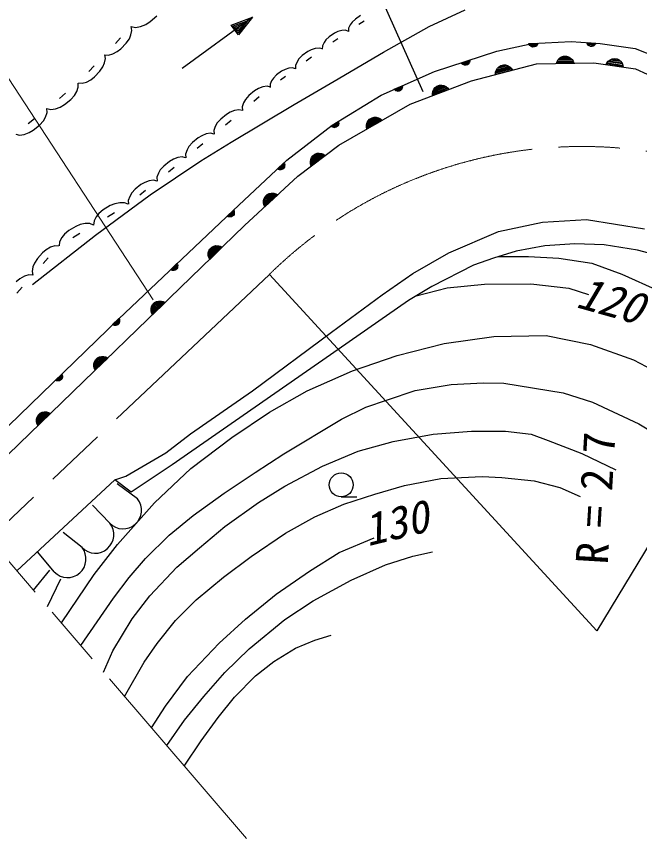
# Model space of a CAD drawing. Units: millimetres, scale not verified. Extents: x 40000 to 680000, y 20000 to 380000.
# Drawn here: x 275498 to 311032, y 265278 to 312311 of the extents above; entities that cross this region are included whole.
import ezdxf
from ezdxf.enums import TextEntityAlignment as Align

# ---------------------------------------------------------------- set-up
doc = ezdxf.new("R2010")
doc.units = ezdxf.units.MM
doc.header["$LTSCALE"] = 1000
doc.linetypes.add('CHAIN', pattern=[18.5, 12, -1.5, 3.5, -1.5])
for name, color, linetype, lineweight in [('M-BGD', 7, 'Continuous', 25), ('M-BMK', 2, 'CHAIN', 13), ('M-STR-HTXT', 7, 'Continuous', 13)]:
    doc.layers.add(name, color=color, linetype=linetype, lineweight=lineweight)
doc.styles.add('ＭＳ ゴシック', font='')
doc.styles.get('ＭＳ ゴシック').set_extended_font_data('MS Gothic')

msp = doc.modelspace()

# ---------------------------------------------------------------- linework, layer by layer
at = {"layer": 'M-BGD'}
for p, q in [((291213, 324793), (298670, 308031)), ((283131, 312018), (283509, 312344)), ((295124, 312365), (294826, 312164)), ((299038, 311739), (301080, 312695)), ((282579, 311739), (282872, 311859)), ((282872, 311859), (283131, 312018)), ((288964, 312278), (284956, 309347)), ((287750, 311823), (288964, 312278)), ((287849, 311772), (288682, 312071)), ((287948, 311720), (288521, 311953)), ((288521, 311953), (288125, 311478)), ((288682, 312071), (288144, 311368)), ((288964, 312278), (288162, 311258)), ((294528, 311833), (294439, 311643)), ((294637, 311993), (294528, 311833)), ((294826, 312164), (294637, 311993)), ((295027, 311866), (295325, 312067)), ((282024, 311267), (282078, 311517)), ((282078, 311517), (282040, 311734)), ((282048, 311742), (282292, 311689)), ((282292, 311689), (282579, 311739)), ((288162, 311258), (287750, 311823)), ((288144, 311368), (287849, 311772)), ((288125, 311478), (287948, 311720)), ((288048, 311669), (288279, 311776)), ((288107, 311589), (288048, 311669)), ((288279, 311776), (288107, 311589)), ((293633, 311360), (293334, 311159)), ((293832, 311451), (293633, 311360)), ((294051, 311512), (293832, 311451)), ((294260, 311523), (294051, 311512)), ((294430, 311464), (294260, 311523)), ((294439, 311643), (294430, 311464)), ((296433, 310274), (299038, 311739)), ((281438, 311093), (281137, 310772)), ((281759, 310792), (281937, 311046)), ((281937, 311046), (282024, 311267)), ((293146, 310988), (293037, 310828)), ((293334, 311159), (293146, 310988)), ((293535, 310861), (293834, 311062)), ((304908, 310778), (307141, 310893)), ((307141, 310893), (308788, 310781)), ((281245, 310309), (281458, 310471)), ((281458, 310471), (281759, 310792)), ((292311, 310420), (292106, 310315)), ((292540, 310494), (292311, 310420)), ((292760, 310515), (292540, 310494)), ((292942, 310461), (292760, 310515)), ((292948, 310638), (292939, 310458)), ((293037, 310828), (292948, 310638)), ((302904, 310331), (304908, 310778)), ((304723, 310768), (305222, 310794)), ((304746, 310709), (304723, 310768)), ((305204, 310753), (304745, 310729)), ((304778, 310661), (304746, 310709)), ((304767, 310690), (305186, 310712)), ((304831, 310614), (304778, 310661)), ((305158, 310671), (304799, 310652)), ((304882, 310586), (304831, 310614)), ((304841, 310614), (305120, 310629)), ((304943, 310569), (304882, 310586)), ((305062, 310596), (304902, 310587)), ((305023, 310574), (304943, 310569)), ((305082, 310597), (305023, 310574)), ((305130, 310629), (305082, 310597)), ((305177, 310682), (305130, 310629)), ((305205, 310733), (305177, 310682)), ((305222, 310794), (305205, 310733)), ((308053, 310771), (308037, 310832)), ((308037, 310832), (308535, 310798)), ((308079, 310719), (308053, 310771)), ((308512, 310760), (308054, 310791)), ((308071, 310750), (308490, 310721)), ((308126, 310666), (308079, 310719)), ((308457, 310683), (308098, 310708)), ((308173, 310632), (308126, 310666)), ((308136, 310665), (308415, 310646)), ((308232, 310608), (308173, 310632)), ((308353, 310620), (308193, 310631)), ((308312, 310603), (308232, 310608)), ((308373, 310619), (308312, 310603)), ((308425, 310646), (308373, 310619)), ((308478, 310692), (308425, 310646)), ((308511, 310740), (308478, 310692)), ((308535, 310798), (308511, 310740)), ((308788, 310781), (310782, 310494)), ((310782, 310494), (312999, 309601)), ((280573, 309915), (280535, 310132)), ((280535, 310132), (280754, 310107)), ((280754, 310107), (281000, 310177)), ((281000, 310177), (281245, 310309)), ((291800, 310090), (291609, 309901)), ((292106, 310315), (291800, 310090)), ((292026, 309784), (292331, 310010)), ((293608, 308624), (296433, 310274)), ((299340, 309176), (302904, 310331)), ((306387, 309851), (306486, 309952)), ((306486, 309952), (306585, 310013)), ((306585, 310013), (306704, 310055)), ((306585, 309994), (306985, 309999)), ((306704, 310055), (306864, 310058)), ((306864, 310058), (306984, 310019)), ((306984, 310019), (307085, 309961)), ((307085, 309961), (307186, 309863)), ((279933, 309491), (279632, 309170)), ((280432, 309444), (280519, 309665)), ((280519, 309665), (280573, 309915)), ((291416, 309523), (291415, 309333)), ((291501, 309728), (291416, 309523)), ((291609, 309901), (291501, 309728)), ((300873, 309673), (301349, 309827)), ((300911, 309622), (300873, 309673)), ((301342, 309783), (300905, 309641)), ((300955, 309584), (300911, 309622)), ((300936, 309609), (301335, 309738)), ((301018, 309552), (300955, 309584)), ((301319, 309691), (300977, 309580)), ((301074, 309538), (301018, 309552)), ((301027, 309555), (301293, 309641)), ((301138, 309538), (301074, 309538)), ((301246, 309594), (301093, 309545)), ((301214, 309563), (301138, 309538)), ((301265, 309600), (301214, 309563)), ((301303, 309644), (301265, 309600)), ((301335, 309707), (301303, 309644)), ((301348, 309764), (301335, 309707)), ((301349, 309827), (301348, 309764)), ((301444, 308647), (305152, 309612)), ((303513, 309495), (302932, 309344)), ((303009, 309447), (303115, 309515)), ((303014, 309427), (303401, 309528)), ((303115, 309515), (303270, 309556)), ((303270, 309556), (303396, 309547)), ((303396, 309547), (303507, 309514)), ((303507, 309514), (303629, 309443)), ((305152, 309612), (308428, 309661)), ((306291, 309629), (306329, 309750)), ((307290, 309644), (306291, 309629)), ((306329, 309750), (306387, 309851)), ((307249, 309704), (306330, 309690)), ((306349, 309750), (307228, 309763)), ((307207, 309823), (306368, 309810)), ((306427, 309871), (307146, 309882)), ((307085, 309941), (306486, 309932)), ((307186, 309863), (307248, 309764)), ((307248, 309764), (307290, 309644)), ((308428, 309661), (310796, 309319)), ((309118, 309561), (309175, 309674)), ((310107, 309418), (309118, 309561)), ((310076, 309483), (309166, 309615)), ((309175, 309674), (309248, 309765)), ((309194, 309671), (310065, 309546)), ((310053, 309608), (309223, 309728)), ((309248, 309765), (309361, 309849)), ((309291, 309779), (310003, 309676)), ((309952, 309744), (309359, 309829)), ((309361, 309849), (309469, 309894)), ((309466, 309874), (309862, 309817)), ((309469, 309894), (309593, 309917)), ((309593, 309917), (309752, 309894)), ((309752, 309894), (309865, 309837)), ((309865, 309837), (309955, 309763)), ((309955, 309763), (310039, 309650)), ((310039, 309650), (310084, 309543)), ((310084, 309543), (310107, 309418)), ((279953, 308869), (280254, 309190)), ((280254, 309190), (280432, 309444)), ((290622, 309195), (290333, 308982)), ((290817, 309295), (290622, 309195)), ((291034, 309365), (290817, 309295)), ((291242, 309385), (291034, 309365)), ((291415, 309333), (291242, 309385)), ((296300, 307830), (299340, 309176)), ((303781, 309255), (302815, 309004)), ((302815, 309004), (302823, 309130)), ((302823, 309130), (302856, 309241)), ((303728, 309303), (302838, 309072)), ((302842, 309135), (303693, 309356)), ((303659, 309409), (302847, 309198)), ((302856, 309241), (302927, 309363)), ((302889, 309271), (303586, 309452)), ((302927, 309363), (303009, 309447)), ((303629, 309443), (303713, 309361)), ((303713, 309361), (303781, 309255)), ((310796, 309319), (313974, 307885)), ((279249, 308505), (279495, 308575)), ((279495, 308575), (279740, 308707)), ((279740, 308707), (279953, 308869)), ((290050, 308639), (289969, 308445)), ((290152, 308803), (290050, 308639)), ((290333, 308982), (290152, 308803)), ((290547, 308692), (290836, 308906)), ((291333, 307299), (293608, 308624)), ((297955, 307307), (301444, 308647)), ((278931, 308032), (279021, 308284)), ((279021, 308284), (279011, 308514)), ((279030, 308529), (279249, 308505)), ((289080, 308072), (288757, 307804)), ((289300, 308201), (289080, 308072)), ((289548, 308297), (289300, 308201)), ((289789, 308335), (289548, 308297)), ((289993, 308286), (289789, 308335)), ((289969, 308445), (289968, 308265)), ((297046, 308160), (297503, 308362)), ((297088, 308114), (297046, 308160)), ((297500, 308318), (297080, 308132)), ((297136, 308080), (297088, 308114)), ((297115, 308103), (297498, 308273)), ((297202, 308054), (297136, 308080)), ((297487, 308224), (297158, 308079)), ((297211, 308059), (297467, 308172)), ((297424, 308120), (297278, 308055)), ((297396, 308086), (297323, 308053)), ((297442, 308128), (297396, 308086)), ((297476, 308176), (297442, 308128)), ((297501, 308242), (297476, 308176)), ((297509, 308300), (297501, 308242)), ((297503, 308362), (297509, 308300)), ((300166, 308156), (299233, 307798)), ((300027, 308295), (299243, 307994)), ((299246, 307931), (300067, 308246)), ((299248, 308039), (299305, 308168)), ((300107, 308197), (299249, 307868)), ((299278, 308072), (299949, 308330)), ((299305, 308168), (299377, 308260)), ((299872, 308364), (299312, 308149)), ((299377, 308260), (299475, 308340)), ((299384, 308241), (299757, 308384)), ((299475, 308340), (299624, 308397)), ((299624, 308397), (299750, 308403)), ((299750, 308403), (299865, 308383)), ((299865, 308383), (299994, 308325)), ((299994, 308325), (300086, 308253)), ((300086, 308253), (300166, 308156)), ((278300, 307932), (277944, 307641)), ((278591, 307576), (278811, 307815)), ((278811, 307815), (278931, 308032)), ((288757, 307804), (288558, 307584)), ((289026, 307481), (289348, 307750)), ((293508, 306110), (296300, 307830)), ((297260, 308047), (297202, 308054)), ((297323, 308053), (297260, 308047)), ((299228, 307924), (299248, 308039)), ((299233, 307798), (299228, 307924)), ((277721, 307043), (277993, 307146)), ((277993, 307146), (278235, 307285)), ((278235, 307285), (278591, 307576)), ((287733, 305149), (291333, 307299)), ((288451, 307385), (288370, 307154)), ((288370, 307154), (288380, 306944)), ((288558, 307584), (288451, 307385)), ((293874, 304970), (297955, 307307)), ((277152, 306577), (277242, 306829)), ((277242, 306829), (277233, 307059)), ((277233, 307059), (277456, 307004)), ((277456, 307004), (277721, 307043)), ((287467, 306730), (287144, 306462)), ((287687, 306859), (287467, 306730)), ((287934, 306956), (287687, 306859)), ((288176, 306993), (287934, 306956)), ((288380, 306944), (288176, 306993)), ((276521, 306477), (276166, 306186)), ((276812, 306121), (277032, 306360)), ((277032, 306360), (277152, 306577)), ((286945, 306242), (286838, 306043)), ((287144, 306462), (286945, 306242)), ((287413, 306139), (287735, 306408)), ((293434, 306064), (293859, 306326)), ((293863, 306282), (293472, 306041)), ((293510, 306017), (293867, 306237)), ((293862, 306188), (293556, 305999)), ((293874, 306207), (293858, 306138)), ((293859, 306326), (293873, 306265)), ((293873, 306265), (293874, 306207)), ((295458, 306131), (295495, 306267)), ((296189, 306503), (295461, 306086)), ((295473, 306024), (296236, 306461)), ((296348, 306387), (295481, 305890)), ((295483, 306168), (296107, 306525)), ((296283, 306419), (295486, 305962)), ((295495, 306267), (295552, 306369)), ((296026, 306548), (295505, 306250)), ((295552, 306369), (295636, 306463)), ((295562, 306351), (295909, 306550)), ((295636, 306463), (295775, 306542)), ((295775, 306542), (295899, 306567)), ((295899, 306567), (296016, 306565)), ((296016, 306565), (296152, 306528)), ((296152, 306528), (296254, 306471)), ((296254, 306471), (296348, 306387)), ((276214, 305691), (276457, 305830)), ((276457, 305830), (276812, 306121)), ((286838, 306043), (286757, 305812)), ((286757, 305812), (286767, 305602)), ((290916, 304116), (293508, 306110)), ((293482, 306024), (293434, 306064)), ((293534, 305997), (293482, 306024)), ((293603, 305981), (293534, 305997)), ((293661, 305981), (293603, 305981)), ((293611, 305986), (293849, 306133)), ((293722, 305996), (293661, 305981)), ((293814, 306076), (293678, 305992)), ((293790, 306038), (293722, 305996)), ((293831, 306086), (293790, 306038)), ((293858, 306138), (293831, 306086)), ((295456, 306014), (295458, 306131)), ((295481, 305890), (295456, 306014)), ((275454, 305603), (275677, 305548)), ((275677, 305548), (275942, 305587)), ((275942, 305587), (276214, 305691)), ((285854, 305388), (285531, 305120)), ((286074, 305517), (285854, 305388)), ((286321, 305614), (286074, 305517)), ((286563, 305651), (286321, 305614)), ((286767, 305602), (286563, 305651)), ((285332, 304900), (285225, 304701)), ((285531, 305120), (285332, 304900)), ((285800, 304797), (286122, 305066)), ((286008, 304074), (287733, 305149)), ((291550, 303205), (293874, 304970)), ((284941, 304304), (284699, 304270)), ((285145, 304253), (284941, 304304)), ((285225, 304701), (285144, 304470)), ((285144, 304470), (285154, 304260)), ((292937, 304485), (292269, 303977)), ((292280, 304061), (292853, 304496)), ((292289, 303917), (292989, 304449)), ((292769, 304508), (292292, 304145)), ((293041, 304414), (292309, 303858)), ((293110, 304390), (292314, 303786)), ((292323, 304269), (292394, 304374)), ((292335, 304253), (292653, 304495)), ((292394, 304374), (292522, 304470)), ((292522, 304470), (292641, 304511)), ((292641, 304511), (292757, 304524)), ((292757, 304524), (292897, 304505)), ((292897, 304505), (293005, 304461)), ((293005, 304461), (293110, 304390)), ((283125, 302147), (286008, 304074)), ((284228, 304051), (283902, 303787)), ((284451, 304177), (284228, 304051)), ((284699, 304270), (284451, 304177)), ((288181, 301554), (290916, 304116)), ((290390, 303624), (290755, 303965)), ((290768, 303922), (290432, 303608)), ((290474, 303593), (290780, 303879)), ((290755, 303965), (290781, 303908)), ((290781, 303908), (290794, 303851)), ((290794, 303851), (290791, 303780)), ((292260, 304021), (292280, 304161)), ((292273, 303905), (292260, 304021)), ((292314, 303786), (292273, 303905)), ((292280, 304161), (292323, 304269)), ((283590, 303372), (283506, 303142)), ((283700, 303569), (283590, 303372)), ((283902, 303787), (283700, 303569)), ((284166, 303461), (284493, 303725)), ((290446, 303593), (290390, 303624)), ((290502, 303578), (290446, 303593)), ((290572, 303575), (290502, 303578)), ((290786, 303830), (290523, 303584)), ((290629, 303588), (290572, 303575)), ((290580, 303582), (290784, 303773)), ((290687, 303614), (290629, 303588)), ((290761, 303710), (290644, 303601)), ((290745, 303669), (290687, 303614)), ((290775, 303724), (290745, 303669)), ((290791, 303780), (290775, 303724)), ((283068, 302950), (282820, 302856)), ((283311, 302984), (283068, 302950)), ((283514, 302932), (283311, 302984)), ((283506, 303142), (283514, 302932)), ((288509, 300389), (291550, 303205)), ((282271, 302466), (282070, 302249)), ((282598, 302731), (282271, 302466)), ((282820, 302856), (282598, 302731)), ((280000, 299842), (283125, 302147)), ((281959, 302052), (281875, 301822)), ((282070, 302249), (281959, 302052)), ((282535, 302140), (282862, 302404)), ((290215, 302214), (289599, 301644)), ((289603, 301729), (290130, 302218)), ((290046, 302221), (289606, 301813)), ((289625, 301586), (290270, 302184)), ((289625, 301940), (289686, 302051)), ((289638, 301925), (289932, 302197)), ((290326, 302154), (289651, 301529)), ((290396, 302137), (289663, 301458)), ((289686, 302051), (289803, 302159)), ((289803, 302159), (289918, 302212)), ((289918, 302212), (290032, 302235)), ((290032, 302235), (290173, 302230)), ((290173, 302230), (290285, 302198)), ((290285, 302198), (290396, 302137)), ((280846, 301527), (280451, 301291)), ((281106, 301629), (280846, 301527)), ((281390, 301692), (281106, 301629)), ((281326, 295079), (288181, 301554)), ((281658, 301692), (281390, 301692)), ((281870, 301605), (281658, 301692)), ((281875, 301822), (281883, 301612)), ((289587, 301687), (289592, 301828)), ((289611, 301573), (289587, 301687)), ((289592, 301828), (289625, 301940)), ((289663, 301458), (289611, 301573)), ((280199, 301086), (280049, 300889)), ((280451, 301291), (280199, 301086)), ((280687, 300897), (281082, 301133)), ((287519, 300929), (287882, 301272)), ((287895, 301229), (287561, 300913)), ((287603, 300898), (287908, 301186)), ((287914, 301137), (287652, 300890)), ((287709, 300888), (287912, 301080)), ((287889, 301017), (287773, 300907)), ((287904, 301031), (287874, 300975)), ((287882, 301272), (287909, 301214)), ((287919, 301087), (287904, 301031)), ((287909, 301214), (287921, 301157)), ((287921, 301157), (287919, 301087)), ((279922, 300653), (279898, 300424)), ((280049, 300889), (279922, 300653)), ((287575, 300899), (287519, 300929)), ((287631, 300883), (287575, 300899)), ((287701, 300881), (287631, 300883)), ((287758, 300894), (287701, 300881)), ((287816, 300920), (287758, 300894)), ((287874, 300975), (287816, 300920)), ((302999, 300056), (305492, 300586)), ((305492, 300586), (308015, 300741)), ((308015, 300741), (311310, 300210)), ((272182, 284599), (288509, 300389)), ((278479, 300111), (278227, 299906)), ((278874, 300347), (278479, 300111)), ((279134, 300449), (278874, 300347)), ((279418, 300512), (279134, 300449)), ((279686, 300511), (279418, 300512)), ((279898, 300424), (279686, 300511)), ((322436, 300243), (308599, 277279)), ((276407, 297030), (280000, 299842)), ((278077, 299709), (277950, 299473)), ((278227, 299906), (278077, 299709)), ((278715, 299716), (279110, 299952)), ((300164, 298841), (302999, 300056)), ((277432, 299152), (277191, 299013)), ((277677, 299228), (277432, 299152)), ((277896, 299210), (277677, 299228)), ((277950, 299473), (277926, 299244)), ((287053, 299231), (286450, 298648)), ((286451, 298732), (286968, 299232)), ((286883, 299234), (286453, 298817)), ((286477, 298591), (287109, 299202)), ((286483, 298930), (286770, 299207)), ((287165, 299173), (286504, 298534)), ((287235, 299157), (286517, 298463)), ((286527, 299056), (286642, 299167)), ((286642, 299167), (286756, 299222)), ((286756, 299222), (286870, 299248)), ((286870, 299248), (287011, 299246)), ((287011, 299246), (287123, 299216)), ((287123, 299216), (287235, 299157)), ((305626, 299232), (303991, 298933)), ((307341, 299352), (305626, 299232)), ((309016, 299292), (307341, 299352)), ((310910, 298986), (309016, 299292)), ((276983, 298845), (276690, 298517)), ((277191, 299013), (276983, 298845)), ((286436, 298690), (286439, 298831)), ((286463, 298577), (286436, 298690)), ((286439, 298831), (286469, 298944)), ((286469, 298944), (286527, 299056)), ((298108, 297657), (300164, 298841)), ((303991, 298933), (302695, 298534)), ((312446, 298587), (310910, 298986)), ((276518, 298258), (276438, 298035)), ((276690, 298517), (276518, 298258)), ((277019, 298225), (277311, 298553)), ((284289, 297878), (284652, 298221)), ((284652, 298221), (284679, 298164)), ((286517, 298463), (286463, 298577)), ((302695, 298534), (301558, 298137)), ((302977, 298621), (304705, 298630)), ((304705, 298630), (306436, 298538)), ((306436, 298538), (308314, 298250)), ((308314, 298250), (310029, 297623)), ((276438, 298035), (276390, 297783)), ((276390, 297783), (276434, 297568)), ((284345, 297848), (284289, 297878)), ((284665, 298178), (284331, 297863)), ((284401, 297832), (284345, 297848)), ((284373, 297847), (284678, 298136)), ((284471, 297830), (284401, 297832)), ((284684, 298086), (284422, 297839)), ((284528, 297843), (284471, 297830)), ((284479, 297837), (284682, 298029)), ((284586, 297870), (284528, 297843)), ((284659, 297966), (284543, 297857)), ((284644, 297924), (284586, 297870)), ((284674, 297980), (284644, 297924)), ((284689, 298036), (284674, 297980)), ((284679, 298164), (284691, 298107)), ((284691, 298107), (284689, 298036)), ((301558, 298137), (299181, 296909)), ((275697, 297362), (275479, 297187)), ((275949, 297507), (275697, 297362)), ((276205, 297587), (275949, 297507)), ((276434, 297568), (276205, 297587)), ((289922, 297610), (308599, 277279)), ((296363, 296442), (298108, 297657)), ((310029, 297623), (312205, 296638)), ((275517, 296538), (275823, 296881)), ((299181, 296909), (297857, 296127)), ((298290, 296383), (300057, 296839)), ((300057, 296839), (302197, 297059)), ((302197, 297059), (304837, 297079)), ((304837, 297079), (306997, 296819)), ((306997, 296819), (308116, 296455)), ((293470, 294309), (296363, 296442)), ((283788, 296073), (283184, 295489)), ((283186, 295574), (283703, 296074)), ((283618, 296076), (283187, 295659)), ((283203, 295786), (283262, 295898)), ((283212, 295432), (283844, 296044)), ((283217, 295772), (283505, 296049)), ((283900, 296015), (283239, 295375)), ((283970, 295999), (283252, 295305)), ((283262, 295898), (283377, 296009)), ((283377, 296009), (283491, 296064)), ((283491, 296064), (283604, 296090)), ((283604, 296090), (283745, 296088)), ((283745, 296088), (283858, 296058)), ((283858, 296058), (283970, 295999)), ((297857, 296127), (293837, 293320)), ((283171, 295532), (283173, 295673)), ((283197, 295419), (283171, 295532)), ((283173, 295673), (283203, 295786)), ((283252, 295305), (283197, 295419)), ((271433, 285472), (281326, 295079)), ((280979, 294743), (281338, 295091)), ((281351, 295049), (281022, 294728)), ((281064, 294714), (281365, 295006)), ((281371, 294956), (281113, 294706)), ((281170, 294705), (281370, 294900)), ((281338, 295091), (281365, 295034)), ((281377, 294907), (281362, 294850)), ((281365, 295034), (281378, 294977)), ((281378, 294977), (281377, 294907)), ((281035, 294714), (280979, 294743)), ((281092, 294699), (281035, 294714)), ((281162, 294698), (281092, 294699)), ((281219, 294711), (281162, 294698)), ((281276, 294739), (281219, 294711)), ((281348, 294837), (281233, 294725)), ((281333, 294794), (281276, 294739)), ((281362, 294850), (281333, 294794)), ((288953, 290975), (293470, 294309)), ((299895, 293677), (302727, 294068)), ((302727, 294068), (305706, 294116)), ((305706, 294116), (308235, 293610)), ((297210, 292993), (299895, 293677)), ((308235, 293610), (310685, 292735)), ((293837, 293320), (284376, 286755)), ((279908, 292515), (279938, 292628)), ((280522, 292915), (279919, 292331)), ((279920, 292416), (280438, 292916)), ((280353, 292918), (279922, 292501)), ((279938, 292628), (279996, 292740)), ((279946, 292274), (280578, 292886)), ((279952, 292614), (280239, 292891)), ((280634, 292856), (279974, 292217)), ((280705, 292841), (279987, 292147)), ((279996, 292740), (280111, 292851)), ((280111, 292851), (280225, 292906)), ((280225, 292906), (280339, 292932)), ((280339, 292932), (280480, 292930)), ((280480, 292930), (280593, 292900)), ((280593, 292900), (280705, 292841)), ((294671, 292114), (297210, 292993)), ((310685, 292735), (312285, 291885)), ((279906, 292374), (279908, 292515)), ((279932, 292261), (279906, 292374)), ((279987, 292147), (279932, 292261)), ((292082, 290962), (294671, 292114)), ((277720, 291578), (278079, 291926)), ((278092, 291884), (277763, 291564)), ((277805, 291549), (278106, 291841)), ((278112, 291792), (277854, 291541)), ((277911, 291540), (278111, 291735)), ((278089, 291672), (277975, 291560)), ((278075, 291630), (278017, 291574)), ((278104, 291686), (278075, 291630)), ((278079, 291926), (278106, 291869)), ((278119, 291742), (278104, 291686)), ((278106, 291869), (278120, 291813)), ((278120, 291813), (278119, 291742)), ((277777, 291549), (277720, 291578)), ((277833, 291534), (277777, 291549)), ((277904, 291533), (277833, 291534)), ((277960, 291547), (277904, 291533)), ((278017, 291574), (277960, 291547)), ((298237, 290982), (300297, 291322)), ((300297, 291322), (302117, 291422)), ((302117, 291422), (303297, 291402)), ((303297, 291402), (306677, 290863)), ((285432, 288514), (288953, 290975)), ((289934, 289751), (292082, 290962)), ((296657, 290462), (298237, 290982)), ((306677, 290863), (308349, 290323)), ((295422, 290047), (296657, 290462)), ((308349, 290323), (310989, 289083)), ((277257, 289757), (276654, 289173)), ((276655, 289258), (277172, 289758)), ((277087, 289760), (276656, 289343)), ((276681, 289116), (277313, 289728)), ((276687, 289455), (276974, 289733)), ((276846, 289693), (276960, 289748)), ((276960, 289748), (277073, 289774)), ((277073, 289774), (277215, 289772)), ((277215, 289772), (277327, 289742)), ((277327, 289742), (277439, 289683)), ((287785, 288305), (289934, 289751)), ((294043, 289347), (295422, 290047)), ((276640, 289216), (276643, 289357)), ((276643, 289357), (276673, 289470)), ((276673, 289470), (276731, 289582)), ((277369, 289698), (276708, 289059)), ((277439, 289683), (276721, 288989)), ((276731, 289582), (276846, 289693)), ((290743, 287387), (294043, 289347)), ((276667, 289102), (276640, 289216)), ((276721, 288989), (276667, 289102)), ((310989, 289083), (313129, 287823)), ((284020, 287427), (285432, 288514)), ((296991, 288074), (299263, 288506)), ((299263, 288506), (301456, 288665)), ((301456, 288665), (303396, 288665)), ((303396, 288665), (304856, 288505)), ((304856, 288505), (305816, 288145)), ((285442, 286548), (287785, 288305)), ((294991, 287530), (296991, 288074)), ((305816, 288145), (307750, 287403)), ((281727, 286111), (284020, 287427)), ((289118, 286320), (290743, 287387)), ((292957, 286684), (294991, 287530)), ((307750, 287403), (309688, 286465)), ((284376, 286755), (282046, 285189)), ((283372, 284594), (285442, 286548)), ((290806, 285527), (292957, 286684)), ((281108, 285892), (281727, 286111)), ((287342, 285136), (289118, 286320)), ((297637, 285567), (299697, 285967)), ((299697, 285967), (302057, 286087)), ((302057, 286087), (303177, 286027)), ((303177, 286027), (305017, 285847)), ((275521, 280707), (281108, 285892)), ((282046, 285189), (281108, 285892)), ((282405, 284811), (281236, 285668)), ((289292, 284598), (290806, 285527)), ((295945, 285088), (297637, 285567)), ((305017, 285847), (306497, 285467)), ((285582, 283872), (287342, 285136)), ((294169, 284512), (295945, 285088)), ((306497, 285467), (307642, 284940)), ((281262, 282212), (283372, 284594)), ((287389, 283232), (289292, 284598)), ((294019, 284926), (294918, 284926)), ((280821, 283422), (279834, 284461)), ((292521, 283792), (294169, 284512)), ((284212, 282742), (285582, 283872)), ((290839, 282863), (292521, 283792)), ((285929, 282012), (287389, 283232)), ((279237, 282033), (278160, 282903)), ((282855, 281411), (284212, 282742)), ((288880, 281532), (290839, 282863)), ((279928, 280506), (281262, 282212)), ((293904, 281754), (295904, 282594)), ((277654, 280644), (276719, 281773)), ((284649, 280912), (285929, 282012)), ((292204, 280694), (293904, 281754)), ((298100, 281543), (299225, 281793)), ((281933, 280323), (282855, 281411)), ((287298, 280356), (288880, 281532)), ((296544, 281055), (298100, 281543)), ((283109, 279275), (284649, 280912)), ((294584, 280175), (296544, 281055)), ((276471, 279599), (277404, 280744)), ((278062, 277744), (279928, 280506)), ((281024, 279158), (281933, 280323)), ((285752, 279056), (287298, 280356)), ((290304, 279374), (292204, 280694)), ((277259, 278680), (278024, 280261)), ((292424, 278995), (294584, 280175)), ((279166, 276457), (281024, 279158)), ((282101, 277963), (283109, 279275)), ((284564, 277868), (285752, 279056)), ((288569, 277958), (290304, 279374)), ((290804, 277935), (292424, 278995)), ((280997, 276155), (282101, 277963)), ((283519, 276567), (284564, 277868)), ((287049, 276578), (288569, 277958)), ((288770, 276262), (290804, 277935)), ((292516, 276758), (293449, 277044)), ((282788, 275499), (283519, 276567)), ((285249, 274678), (287049, 276578)), ((291410, 276307), (292516, 276758)), ((280467, 274941), (280997, 276155)), ((287378, 274918), (288770, 276262)), ((290181, 275545), (291410, 276307)), ((281664, 273546), (282788, 275499)), ((289126, 274720), (290181, 275545)), ((283989, 272998), (285249, 274678)), ((286178, 273542), (287378, 274918)), ((287936, 273504), (289126, 274720)), ((285074, 272198), (286178, 273542)), ((287002, 272352), (287936, 273504)), ((283200, 271756), (283989, 272998)), ((286029, 271021), (287002, 272352)), ((284070, 270742), (285074, 272198)), ((285067, 269579), (286029, 271021))]:
    msp.add_line(p, q, dxfattribs=at)
msp.add_circle((294019, 285609), 683, dxfattribs=at)
for centre in [(281576, 284158), (279993, 282769), (278409, 281380)]:
    msp.add_arc(centre, 1055, 224.2722, 38.2341, dxfattribs=at)
at = {"layer": 'M-BMK'}
for p, q in [((256705, 302641), (288756, 265278)), ((289922, 297610), (273959, 282528))]:
    msp.add_line(p, q, dxfattribs=at)
msp.add_arc((307757, 279444), 25457, 54.7849, 134.474, dxfattribs=at)
at = {"layer": 'M-STR-HTXT'}
msp.add_line((283297, 296161), (265690, 323044), dxfattribs=at)

# ---------------------------------------------------------------- texts
at = {"layer": 'M-BGD', "style": 'ＭＳ ゴシック', "oblique": 15}
for s, rotation, p in [('120', 344.3, (307193, 295226)), ('130', 13.7, (295644, 281566))]:
    msp.add_text(s, height=1833, rotation=rotation, dxfattribs=at).set_placement(p, align=Align.BOTTOM_LEFT)
at = {"layer": 'M-BGD', "insert": (309216, 281040), "char_height": 1833, "attachment_point": 7, "rotation": 86.6, "style": 'ＭＳ ゴシック'}
msp.add_mtext('\\T1.68;R=27', dxfattribs=at)

doc.saveas('drawing.dxf')
